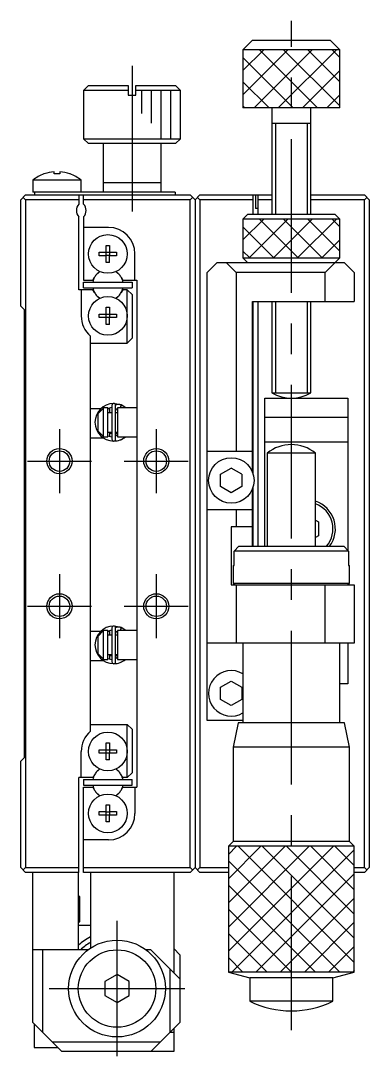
# Model space of a CAD drawing. Extents: x 0 to 412, y -8 to 292.
# Drawn here: x 0 to 36, y 99.3 to 206.3 of the extents above; entities that cross this region are included whole.
import ezdxf

# ---------------------------------------------------------------- set-up
doc = ezdxf.new("R2010")
doc.units = 0
doc.header["$LTSCALE"] = 0.5
doc.linetypes.add('CENTER', pattern=[50.8, 31.75, -6.35, 6.35, -6.35])
for name, color, linetype in [('MSM_CENTER', 1, 'CENTER'), ('MSM_CONTINUOUS', 7, 'CONTINUOUS'), ('MSM_NARROW', 5, 'CONTINUOUS')]:
    doc.layers.add(name, color=color, linetype=linetype)

msp = doc.modelspace()

# ---------------------------------------------------------------- linework, layer by layer
at = {"layer": 'MSM_CENTER'}
for p, q in [((27.95, 102.03), (27.95, 206.33)), ((11.5, 201.68), (11.5, 186.63)), ((4, 164.13), (4, 157.53)), ((14, 164.13), (14, 157.53)), ((0.7, 160.83), (7.3, 160.83)), ((10.7, 160.83), (17.3, 160.83)), ((4, 149.13), (4, 142.53)), ((14, 149.13), (14, 142.53)), ((0.7, 145.83), (7.3, 145.83)), ((10.7, 145.83), (17.3, 145.83)), ((9.95, 99.33), (9.95, 113.33)), ((2.95, 106.33), (16.95, 106.33))]:
    msp.add_line(p, q, dxfattribs=at)
at = {"layer": 'MSM_CONTINUOUS'}
for p, q in [((23.95, 204.33), (22.95, 203.33)), ((32.95, 203.33), (22.95, 203.33)), ((22.95, 203.33), (22.95, 197.33)), ((23.95, 204.33), (31.95, 204.33)), ((32.95, 203.33), (31.95, 204.33)), ((32.95, 197.33), (32.95, 203.33)), ((7, 199.63), (6.5, 199.13)), ((6.5, 199.13), (6.5, 194.13)), ((11.1, 199.13), (6.5, 199.13)), ((7, 199.63), (11.1, 199.63)), ((11.1, 199.63), (11.1, 198.63)), ((11.9, 198.63), (11.9, 199.63)), ((11.9, 199.63), (16, 199.63)), ((16.5, 199.13), (11.9, 199.13)), ((16.5, 199.13), (16, 199.63)), ((16.5, 194.13), (16.5, 199.13)), ((11.1, 198.63), (11.9, 198.63)), ((32.95, 197.33), (22.95, 197.33)), ((25.95, 197.33), (25.95, 186.33)), ((29.95, 186.33), (29.95, 197.33)), ((25.95, 195.73), (29.95, 195.73)), ((6.5, 194.13), (16.5, 194.13)), ((6.5, 194.13), (7, 193.63)), ((16, 193.63), (16.5, 194.13)), ((16, 193.63), (7, 193.63)), ((8.5, 193.63), (8.5, 188.63)), ((14.5, 188.63), (14.5, 193.63)), ((2.43, 190.5), (2.4, 190.5)), ((3.45, 190.5), (3.45, 190.71)), ((4.05, 190.5), (3.45, 190.5)), ((4.05, 190.71), (4.05, 190.5)), ((5.1, 190.5), (5.07, 190.5)), ((6.25, 189.85), (1.25, 189.85)), ((1.25, 189.85), (1.25, 188.63)), ((6.25, 188.63), (6.25, 189.85)), ((8.5, 189.63), (14.5, 189.63)), ((0, 187.83), (0.5, 188.33)), ((0.5, 188.33), (17.5, 188.33)), ((15.95, 188.63), (1.25, 188.63)), ((1.45, 188.33), (1.45, 188.63)), ((6, 188.33), (6, 187.39)), ((6.5, 187.39), (6.5, 188.33)), ((15.95, 188.63), (15.95, 188.33)), ((17.5, 188.33), (18, 187.83)), ((18, 187.83), (18.5, 188.33)), ((18.5, 188.33), (25.95, 188.33)), ((24, 186.33), (24, 188.33)), ((24.25, 188.33), (24.25, 186.93)), ((24.5, 188.33), (24.5, 186.33)), ((29.95, 188.33), (35.5, 188.33)), ((36, 187.83), (35.5, 188.33)), ((0, 176.83), (0, 187.83)), ((0.5, 187.83), (0.25, 188.08)), ((0.5, 187.83), (0.5, 118.83)), ((6, 187.83), (0.5, 187.83)), ((17.5, 187.83), (6.5, 187.83)), ((17.75, 188.08), (17.5, 187.83)), ((17.5, 118.83), (17.5, 187.83)), ((18, 187.83), (18, 118.83)), ((18.5, 187.83), (18.25, 188.08)), ((18.5, 187.83), (18.5, 118.83)), ((24, 187.83), (18.5, 187.83)), ((25.95, 187.83), (24.5, 187.83)), ((35.5, 187.83), (29.95, 187.83)), ((35.75, 188.08), (35.5, 187.83)), ((35.5, 118.83), (35.5, 187.83)), ((36, 187.83), (36, 118.83)), ((23.45, 186.33), (22.95, 185.83)), ((23.45, 186.33), (32.45, 186.33)), ((24.5, 186.93), (24.25, 186.93)), ((32.95, 185.83), (32.45, 186.33)), ((6, 178.53), (6, 186.07)), ((6.5, 186.07), (6.5, 179.53)), ((32.95, 185.83), (22.95, 185.83)), ((22.95, 185.83), (22.95, 181.83)), ((32.95, 181.83), (32.95, 185.83)), ((9.05, 184.98), (6.5, 184.98)), ((8.82, 183.12), (9.18, 183.12)), ((8.82, 182.41), (8.82, 183.12)), ((9.18, 183.12), (9.18, 182.41)), ((8.11, 182.41), (8.82, 182.41)), ((8.11, 182.05), (8.11, 182.41)), ((8.82, 182.05), (8.11, 182.05)), ((8.83, 182.4), (8.82, 182.41)), ((8.83, 182.06), (8.82, 182.05)), ((8.82, 181.35), (8.82, 182.05)), ((8.83, 182.06), (8.83, 182.4)), ((8.83, 182.4), (9.17, 182.4)), ((9.17, 182.06), (8.83, 182.06)), ((9.17, 182.4), (9.18, 182.41)), ((9.17, 182.4), (9.17, 182.06)), ((9.17, 182.06), (9.18, 182.05)), ((9.18, 182.41), (9.89, 182.41)), ((9.89, 182.05), (9.18, 182.05)), ((9.18, 181.35), (9.18, 182.05)), ((9.89, 182.41), (9.89, 182.05)), ((11.8, 179.53), (11.8, 182.23)), ((9.18, 181.35), (8.82, 181.35)), ((19.25, 180.33), (20.25, 181.33)), ((33.45, 181.33), (20.25, 181.33)), ((21.25, 181.33), (22.25, 180.33)), ((22.95, 181.83), (32.95, 181.83)), ((22.95, 181.83), (23.45, 181.33)), ((31.45, 180.33), (32.95, 181.83)), ((33.45, 181.33), (34.45, 180.33)), ((7.46, 179.53), (7.63, 179.83)), ((10.37, 179.83), (10.54, 179.53)), ((19.25, 134.03), (19.25, 180.33)), ((22.25, 180.33), (22.25, 161.83)), ((31.45, 180.33), (22.25, 180.33)), ((31.45, 177.33), (31.45, 180.33)), ((34.45, 180.33), (34.45, 177.33)), ((6.5, 179.53), (7.46, 179.53)), ((6.5, 179.33), (11.5, 179.33)), ((6.5, 178.73), (6.5, 179.33)), ((6.5, 178.73), (11.5, 178.73)), ((10.54, 179.53), (12, 179.53)), ((11.5, 179.33), (11.5, 178.73)), ((12, 179.53), (12, 127.13)), ((7.46, 178.53), (6, 178.53)), ((6.25, 178.53), (6.25, 175.83)), ((7.63, 178.24), (7.46, 178.53)), ((10.54, 178.53), (10.37, 178.24)), ((11, 178.53), (10.54, 178.53)), ((11, 173.03), (11, 178.53)), ((11, 178.53), (11.5, 178.03)), ((11.5, 178.03), (11.5, 173.53)), ((0, 176.83), (0.35, 176.48)), ((8.82, 176.72), (9.18, 176.72)), ((8.82, 176.01), (8.82, 176.72)), ((9.18, 176.72), (9.18, 176.01)), ((23.95, 159.66), (23.95, 177.33)), ((23.95, 177.33), (34.45, 177.33)), ((24, 159.51), (24, 177.33)), ((24.5, 177.33), (24.5, 152.03)), ((25.95, 177.33), (25.95, 167.87)), ((29.95, 167.87), (29.95, 177.33)), ((0.35, 176.48), (0.35, 130.18)), ((8.11, 176.01), (8.82, 176.01)), ((8.11, 175.65), (8.11, 176.01)), ((8.82, 175.65), (8.11, 175.65)), ((8.83, 176), (8.82, 176.01)), ((8.83, 175.66), (8.82, 175.65)), ((8.82, 174.95), (8.82, 175.65)), ((8.83, 175.66), (8.83, 176)), ((8.83, 176), (9.17, 176)), ((9.17, 175.66), (8.83, 175.66)), ((9.17, 176), (9.18, 176.01)), ((9.17, 176), (9.17, 175.66)), ((9.17, 175.66), (9.18, 175.65)), ((9.18, 176.01), (9.89, 176.01)), ((9.89, 175.65), (9.18, 175.65)), ((9.18, 174.95), (9.18, 175.65)), ((9.89, 176.01), (9.89, 175.65)), ((9.18, 174.95), (8.82, 174.95)), ((7.2, 132.91), (7.2, 173.75)), ((11.5, 173.53), (11, 173.03)), ((7.2, 173.03), (11, 173.03)), ((25.2, 152.03), (25.2, 167.33)), ((25.2, 167.33), (33.8, 167.33)), ((25.95, 167.87), (29.95, 167.87)), ((33.8, 167.33), (33.8, 151.6)), ((8.25, 166.23), (7.2, 166.23)), ((8, 165.75), (8.5, 166.28)), ((9, 166.33), (8.5, 166.33)), ((8.5, 166.33), (8.5, 163.33)), ((9, 166.27), (9.41, 166.39)), ((9, 163.33), (9, 166.33)), ((9.2, 166.23), (9, 166.23)), ((9.2, 165.83), (9.2, 166.23)), ((9.41, 166.59), (9.41, 163.09)), ((10.38, 166.62), (9.63, 166.79)), ((9.81, 166.62), (9.8, 166.62)), ((9.8, 163.09), (9.8, 166.59)), ((9.8, 166.03), (9.81, 166.05)), ((9.8, 166.02), (9.8, 166.03)), ((9.8, 166), (9.8, 166.02)), ((9.8, 165.99), (9.8, 166)), ((9.84, 166.63), (9.81, 166.62)), ((9.81, 166.08), (9.82, 166.09)), ((9.81, 166.06), (9.81, 166.08)), ((9.81, 166.05), (9.81, 166.06)), ((9.82, 166.11), (9.83, 166.12)), ((9.82, 166.09), (9.82, 166.11)), ((9.83, 166.12), (9.84, 166.13)), ((9.87, 166.65), (9.84, 166.63)), ((9.84, 166.15), (9.85, 166.16)), ((9.84, 166.13), (9.84, 166.15)), ((9.85, 166.16), (9.86, 166.17)), ((9.86, 166.17), (9.87, 166.18)), ((9.9, 166.66), (9.87, 166.65)), ((9.87, 166.18), (9.88, 166.2)), ((9.88, 166.2), (9.89, 166.21)), ((9.89, 166.21), (9.9, 166.22)), ((9.94, 166.67), (9.9, 166.66)), ((9.9, 166.22), (9.91, 166.23)), ((9.91, 166.23), (9.92, 166.24)), ((9.92, 166.24), (9.94, 166.24)), ((9.97, 166.67), (9.94, 166.67)), ((9.94, 166.24), (9.95, 166.25)), ((9.95, 166.25), (9.96, 166.26)), ((9.96, 166.26), (9.98, 166.27)), ((10, 166.68), (9.97, 166.67)), ((9.98, 166.27), (9.99, 166.27)), ((9.99, 166.27), (10, 166.28)), ((10.04, 166.68), (10, 166.68)), ((12, 166.33), (10, 166.33)), ((10, 166.33), (10, 163.33)), ((10.07, 166.68), (10.04, 166.68)), ((10.11, 166.69), (10.07, 166.68)), ((10.14, 166.68), (10.11, 166.69)), ((10.18, 166.68), (10.14, 166.68)), ((10.21, 166.68), (10.18, 166.68)), ((10.24, 166.67), (10.21, 166.68)), ((10.28, 166.66), (10.24, 166.67)), ((10.28, 166.36), (10.27, 166.34)), ((10.27, 166.34), (10.27, 166.33)), ((10.31, 166.65), (10.28, 166.66)), ((10.38, 166.63), (10.28, 166.33)), ((10.29, 166.38), (10.28, 166.37)), ((10.28, 166.37), (10.28, 166.36)), ((10.3, 166.4), (10.29, 166.38)), ((10.31, 166.42), (10.3, 166.41)), ((10.3, 166.41), (10.3, 166.4)), ((10.34, 166.64), (10.31, 166.65)), ((10.32, 166.44), (10.31, 166.42)), ((10.33, 166.47), (10.32, 166.45)), ((10.32, 166.45), (10.32, 166.44)), ((10.34, 166.48), (10.33, 166.47)), ((10.37, 166.63), (10.34, 166.64)), ((10.35, 166.51), (10.34, 166.5)), ((10.34, 166.5), (10.34, 166.48)), ((10.36, 166.54), (10.35, 166.52)), ((10.35, 166.52), (10.35, 166.51)), ((10.37, 166.57), (10.36, 166.56)), ((10.36, 166.56), (10.36, 166.55)), ((10.36, 166.55), (10.36, 166.54)), ((10.37, 166.63), (10.37, 166.63)), ((10.37, 166.63), (10.37, 166.63)), ((10.37, 166.63), (10.37, 166.62)), ((10.85, 166.33), (10.37, 166.63)), ((10.37, 166.62), (10.38, 166.62)), ((10.38, 166.62), (10.37, 166.61)), ((10.37, 166.61), (10.37, 166.6)), ((10.37, 166.6), (10.37, 166.59)), ((10.37, 166.59), (10.37, 166.58)), ((10.37, 166.58), (10.37, 166.57)), ((10.4, 166.62), (10.38, 166.62)), ((10.38, 166.62), (10.38, 166.62)), ((8, 163.92), (8, 165.75)), ((9.41, 165.83), (9, 165.83)), ((10, 165.83), (9.8, 165.83)), ((33.8, 165.33), (25.2, 165.33)), ((8.5, 163.39), (8, 163.92)), ((9, 163.83), (9.41, 163.83)), ((9.2, 163.34), (9.2, 163.83)), ((9.2, 163.73), (9.41, 163.73)), ((9.8, 163.83), (10, 163.83)), ((9.8, 163.73), (10, 163.73)), ((7.2, 163.23), (8.52, 163.23)), ((8.5, 163.33), (9, 163.33)), ((9.41, 163.3), (9, 163.41)), ((9.8, 163.67), (9.8, 163.69)), ((9.8, 163.69), (9.8, 163.69)), ((9.8, 163.66), (9.8, 163.67)), ((9.81, 163.64), (9.8, 163.66)), ((9.81, 163.63), (9.81, 163.64)), ((9.81, 163.61), (9.81, 163.63)), ((9.82, 163.6), (9.81, 163.61)), ((9.82, 163.58), (9.82, 163.6)), ((9.83, 163.57), (9.82, 163.58)), ((9.83, 163.56), (9.83, 163.57)), ((9.84, 163.54), (9.83, 163.56)), ((9.85, 163.53), (9.84, 163.54)), ((9.86, 163.52), (9.85, 163.53)), ((9.87, 163.51), (9.86, 163.52)), ((9.88, 163.49), (9.87, 163.51)), ((9.89, 163.48), (9.88, 163.49)), ((9.9, 163.47), (9.89, 163.48)), ((9.91, 163.46), (9.9, 163.47)), ((9.92, 163.45), (9.91, 163.46)), ((9.93, 163.44), (9.92, 163.45)), ((9.94, 163.43), (9.93, 163.44)), ((9.96, 163.43), (9.94, 163.43)), ((9.97, 163.42), (9.96, 163.43)), ((9.98, 163.41), (9.97, 163.42)), ((10, 163.41), (9.98, 163.41)), ((10, 163.41), (10, 163.41)), ((10, 163.33), (12, 163.33)), ((10.31, 163.03), (10.31, 163.03)), ((10.31, 163.03), (10.32, 163.03)), ((10.32, 163.03), (10.33, 163.04)), ((10.32, 163.03), (10.32, 163.03)), ((10.32, 163.03), (10.32, 163.03)), ((10.32, 163.03), (10.32, 163.03)), ((10.32, 163.03), (10.32, 163.03)), ((10.33, 163.04), (10.37, 163.05)), ((10.33, 163.04), (10.33, 163.04)), ((10.33, 163.04), (10.33, 163.04)), ((10.33, 163.04), (10.33, 163.04)), ((10.33, 163.04), (10.33, 163.04)), ((10.37, 163.05), (10.37, 163.05)), ((10.37, 163.05), (10.37, 163.05)), ((10.37, 163.05), (10.37, 163.05)), ((25.2, 162.83), (33.8, 162.83)), ((23.95, 161.83), (19.25, 161.83)), ((30.45, 161.65), (25.45, 161.65)), ((25.45, 161.65), (25.45, 152.03)), ((30.45, 152.03), (30.45, 161.65)), ((20.65, 159.47), (21.75, 160.1)), ((20.65, 158.2), (20.65, 159.47)), ((22.85, 159.47), (21.75, 160.1)), ((22.85, 159.47), (22.85, 158.2)), ((21.75, 157.56), (20.65, 158.2)), ((22.85, 158.2), (21.75, 157.56)), ((23.95, 152.03), (23.95, 158.01)), ((24, 152.03), (24, 158.15)), ((19.25, 155.83), (23.95, 155.83)), ((22.25, 155.83), (22.25, 154.03)), ((30.45, 154.73), (30.75, 154.55)), ((30.75, 154.55), (30.75, 153.11)), ((23.95, 154.03), (21.75, 154.03)), ((21.75, 154.03), (21.75, 148.03)), ((30.75, 153.11), (30.45, 152.94)), ((22.03, 151.53), (22.54, 152.03)), ((22.54, 152.03), (33.36, 152.03)), ((33.36, 152.03), (33.87, 151.53)), ((33.87, 151.53), (22.03, 151.53)), ((22.03, 150.03), (22.03, 151.53)), ((33.87, 151.53), (33.87, 150.03)), ((21.95, 150.03), (21.95, 148.23)), ((21.95, 150.03), (22.03, 150.03)), ((33.87, 150.03), (33.95, 150.03)), ((33.95, 148.23), (33.95, 150.03)), ((21.75, 148.03), (34.45, 148.03)), ((21.95, 148.23), (33.95, 148.23)), ((21.95, 148.23), (22.15, 148.03)), ((22.25, 148.03), (22.25, 142.03)), ((31.45, 142.03), (31.45, 148.03)), ((33.75, 148.03), (33.95, 148.23)), ((33.8, 148.08), (33.8, 148.03)), ((34.45, 148.03), (34.45, 142.03)), ((9, 143.27), (9.41, 143.39)), ((9.41, 143.59), (9.41, 140.09)), ((10.4, 143.62), (9.63, 143.79)), ((9.81, 143.62), (9.8, 143.62)), ((9.8, 140.09), (9.8, 143.59)), ((9.84, 143.63), (9.81, 143.62)), ((9.87, 143.65), (9.84, 143.63)), ((9.9, 143.66), (9.87, 143.65)), ((9.94, 143.67), (9.9, 143.66)), ((9.97, 143.67), (9.94, 143.67)), ((10, 143.68), (9.97, 143.67)), ((10.04, 143.68), (10, 143.68)), ((10.07, 143.68), (10.04, 143.68)), ((10.11, 143.69), (10.07, 143.68)), ((10.14, 143.68), (10.11, 143.69)), ((10.18, 143.68), (10.14, 143.68)), ((10.21, 143.68), (10.18, 143.68)), ((10.24, 143.67), (10.21, 143.68)), ((10.28, 143.66), (10.24, 143.67)), ((10.31, 143.65), (10.28, 143.66)), ((10.38, 143.63), (10.28, 143.33)), ((10.29, 143.38), (10.28, 143.37)), ((10.3, 143.4), (10.29, 143.38)), ((10.31, 143.42), (10.3, 143.41)), ((10.3, 143.41), (10.3, 143.4)), ((10.34, 143.64), (10.31, 143.65)), ((10.32, 143.44), (10.31, 143.42)), ((10.33, 143.47), (10.32, 143.45)), ((10.32, 143.45), (10.32, 143.44)), ((10.34, 143.48), (10.33, 143.47)), ((10.37, 143.63), (10.34, 143.64)), ((10.35, 143.51), (10.34, 143.5)), ((10.34, 143.5), (10.34, 143.48)), ((10.36, 143.54), (10.35, 143.52)), ((10.35, 143.52), (10.35, 143.51)), ((10.37, 143.57), (10.36, 143.56)), ((10.36, 143.56), (10.36, 143.55)), ((10.36, 143.55), (10.36, 143.54)), ((10.37, 143.63), (10.37, 143.63)), ((10.37, 143.63), (10.37, 143.63)), ((10.37, 143.63), (10.37, 143.62)), ((10.85, 143.33), (10.37, 143.63)), ((10.37, 143.62), (10.38, 143.62)), ((10.38, 143.62), (10.37, 143.61)), ((10.37, 143.61), (10.37, 143.6)), ((10.37, 143.6), (10.37, 143.59)), ((10.37, 143.59), (10.37, 143.58)), ((10.37, 143.58), (10.37, 143.57)), ((10.38, 143.62), (10.38, 143.62)), ((8.25, 143.23), (7.2, 143.23)), ((8, 142.75), (8.5, 143.28)), ((8, 140.92), (8, 142.75)), ((9, 143.33), (8.5, 143.33)), ((8.5, 143.33), (8.5, 140.33)), ((9, 140.33), (9, 143.33)), ((9.2, 143.23), (9, 143.23)), ((9.41, 142.83), (9, 142.83)), ((9.2, 142.83), (9.2, 143.23)), ((9.8, 143.03), (9.81, 143.05)), ((9.8, 143.02), (9.8, 143.03)), ((9.8, 143), (9.8, 143.02)), ((9.8, 142.99), (9.8, 143)), ((10, 142.83), (9.8, 142.83)), ((9.81, 143.08), (9.82, 143.09)), ((9.81, 143.06), (9.81, 143.08)), ((9.81, 143.05), (9.81, 143.06)), ((9.82, 143.11), (9.83, 143.12)), ((9.82, 143.09), (9.82, 143.11)), ((9.83, 143.12), (9.84, 143.13)), ((9.84, 143.15), (9.85, 143.16)), ((9.84, 143.13), (9.84, 143.15)), ((9.85, 143.16), (9.86, 143.17)), ((9.86, 143.17), (9.87, 143.18)), ((9.87, 143.18), (9.88, 143.2)), ((9.88, 143.2), (9.89, 143.21)), ((9.89, 143.21), (9.9, 143.22)), ((9.9, 143.22), (9.91, 143.23)), ((9.91, 143.23), (9.92, 143.24)), ((9.92, 143.24), (9.94, 143.24)), ((9.94, 143.24), (9.95, 143.25)), ((9.95, 143.25), (9.96, 143.26)), ((9.96, 143.26), (9.98, 143.27)), ((9.98, 143.27), (9.99, 143.27)), ((9.99, 143.27), (10, 143.28)), ((12, 143.33), (10, 143.33)), ((10, 143.33), (10, 140.33)), ((10.28, 143.36), (10.27, 143.34)), ((10.27, 143.34), (10.27, 143.33)), ((10.28, 143.37), (10.28, 143.36)), ((34.45, 142.03), (19.25, 142.03)), ((22.95, 142.03), (22.95, 133.78)), ((32.95, 133.78), (32.95, 142.03)), ((33.8, 142.03), (33.8, 137.83)), ((7.2, 140.23), (8.52, 140.23)), ((8.5, 140.39), (8, 140.92)), ((8.5, 140.33), (9, 140.33)), ((9, 140.83), (9.41, 140.83)), ((9.41, 140.3), (9, 140.41)), ((9.2, 140.34), (9.2, 140.83)), ((9.2, 140.73), (9.41, 140.73)), ((9.8, 140.83), (10, 140.83)), ((9.8, 140.73), (10, 140.73)), ((9.8, 140.67), (9.8, 140.69)), ((9.8, 140.69), (9.8, 140.69)), ((9.8, 140.66), (9.8, 140.67)), ((9.81, 140.64), (9.8, 140.66)), ((9.81, 140.63), (9.81, 140.64)), ((9.81, 140.61), (9.81, 140.63)), ((9.82, 140.6), (9.81, 140.61)), ((9.82, 140.58), (9.82, 140.6)), ((9.83, 140.57), (9.82, 140.58)), ((9.83, 140.56), (9.83, 140.57)), ((9.84, 140.54), (9.83, 140.56)), ((9.85, 140.53), (9.84, 140.54)), ((9.86, 140.52), (9.85, 140.53)), ((9.87, 140.51), (9.86, 140.52)), ((9.88, 140.49), (9.87, 140.51)), ((9.89, 140.48), (9.88, 140.49)), ((9.9, 140.47), (9.89, 140.48)), ((9.91, 140.46), (9.9, 140.47)), ((9.92, 140.45), (9.91, 140.46)), ((9.93, 140.44), (9.92, 140.45)), ((9.94, 140.43), (9.93, 140.44)), ((9.96, 140.43), (9.94, 140.43)), ((9.97, 140.42), (9.96, 140.43)), ((9.98, 140.41), (9.97, 140.42)), ((10, 140.41), (9.98, 140.41)), ((10, 140.41), (10, 140.41)), ((10, 140.33), (12, 140.33)), ((10.31, 140.03), (10.31, 140.03)), ((10.31, 140.03), (10.32, 140.03)), ((10.32, 140.03), (10.33, 140.04)), ((10.32, 140.03), (10.32, 140.03)), ((10.32, 140.03), (10.32, 140.03)), ((10.32, 140.03), (10.32, 140.03)), ((10.32, 140.03), (10.32, 140.03)), ((10.33, 140.04), (10.37, 140.05)), ((10.33, 140.04), (10.33, 140.04)), ((10.33, 140.04), (10.33, 140.04)), ((10.33, 140.04), (10.33, 140.04)), ((10.33, 140.04), (10.33, 140.04)), ((10.37, 140.05), (10.37, 140.05)), ((10.37, 140.05), (10.37, 140.05)), ((10.37, 140.05), (10.37, 140.05)), ((20.65, 137.47), (21.75, 138.1)), ((21.75, 138.1), (22.85, 137.47)), ((20.65, 136.2), (20.65, 137.47)), ((22.85, 137.47), (22.85, 136.2)), ((33.8, 137.83), (32.95, 137.83)), ((21.75, 135.56), (20.65, 136.2)), ((22.85, 136.2), (21.75, 135.56)), ((22.95, 134.03), (19.25, 134.03)), ((22.45, 133.78), (21.95, 131.28)), ((33.45, 133.78), (22.45, 133.78)), ((33.95, 131.28), (33.45, 133.78)), ((7.2, 133.63), (11, 133.63)), ((11, 128.13), (11, 133.63)), ((11, 133.63), (11.5, 133.13)), ((11.5, 133.13), (11.5, 128.63)), ((8.82, 131.72), (9.18, 131.72)), ((8.82, 131.01), (8.82, 131.72)), ((9.18, 131.72), (9.18, 131.01)), ((6.25, 128.13), (6.25, 130.83)), ((8.11, 131.01), (8.82, 131.01)), ((8.11, 130.65), (8.11, 131.01)), ((8.82, 130.65), (8.11, 130.65)), ((8.83, 131), (8.82, 131.01)), ((8.83, 130.66), (8.82, 130.65)), ((8.82, 129.95), (8.82, 130.65)), ((8.83, 130.66), (8.83, 131)), ((8.83, 131), (9.17, 131)), ((9.17, 130.66), (8.83, 130.66)), ((9.17, 131), (9.18, 131.01)), ((9.17, 131), (9.17, 130.66)), ((9.17, 130.66), (9.18, 130.65)), ((9.18, 131.01), (9.89, 131.01)), ((9.89, 130.65), (9.18, 130.65)), ((9.18, 129.95), (9.18, 130.65)), ((9.89, 131.01), (9.89, 130.65)), ((21.95, 131.28), (21.95, 121.53)), ((33.95, 131.28), (21.95, 131.28)), ((33.95, 121.53), (33.95, 131.28)), ((0.35, 130.18), (0, 129.83)), ((0, 118.83), (0, 129.83)), ((9.18, 129.95), (8.82, 129.95)), ((7.63, 128.43), (7.46, 128.13)), ((10.54, 128.13), (10.37, 128.43)), ((11.5, 128.63), (11, 128.13)), ((6, 118.33), (6, 128.13)), ((7.46, 128.13), (6, 128.13)), ((6.5, 127.93), (11.5, 127.93)), ((6.5, 127.93), (6.5, 127.33)), ((6.5, 127.33), (11.5, 127.33)), ((11, 128.13), (10.54, 128.13)), ((11.5, 127.33), (11.5, 127.93)), ((6.5, 118.33), (6.5, 127.13)), ((6.5, 127.13), (7.46, 127.13)), ((7.46, 127.13), (7.63, 126.84)), ((10.37, 126.84), (10.54, 127.13)), ((10.54, 127.13), (12, 127.13)), ((11.8, 127.13), (11.8, 124.43)), ((8.82, 125.32), (9.18, 125.32)), ((8.82, 124.61), (8.82, 125.32)), ((9.18, 125.32), (9.18, 124.61)), ((8.11, 124.61), (8.82, 124.61)), ((8.11, 124.25), (8.11, 124.61)), ((8.82, 124.25), (8.11, 124.25)), ((8.83, 124.6), (8.82, 124.61)), ((8.83, 124.26), (8.82, 124.25)), ((8.82, 123.55), (8.82, 124.25)), ((8.83, 124.26), (8.83, 124.6)), ((8.83, 124.6), (9.17, 124.6)), ((9.17, 124.26), (8.83, 124.26)), ((9.17, 124.6), (9.18, 124.61)), ((9.17, 124.6), (9.17, 124.26)), ((9.17, 124.26), (9.18, 124.25)), ((9.18, 124.61), (9.89, 124.61)), ((9.89, 124.25), (9.18, 124.25)), ((9.18, 123.55), (9.18, 124.25)), ((9.89, 124.61), (9.89, 124.25)), ((9.18, 123.55), (8.82, 123.55)), ((9.05, 121.68), (6.5, 121.68)), ((21.95, 121.53), (21.45, 121.03)), ((21.45, 121.03), (21.45, 108.03)), ((34.45, 121.03), (21.45, 121.03)), ((33.95, 121.53), (21.95, 121.53)), ((34.45, 121.03), (33.95, 121.53)), ((34.45, 108.03), (34.45, 121.03)), ((0.5, 118.33), (0, 118.83)), ((0.25, 118.58), (0.5, 118.83)), ((0.5, 118.83), (6, 118.83)), ((6.5, 118.83), (17.5, 118.83)), ((17.5, 118.83), (17.75, 118.58)), ((18, 118.83), (17.5, 118.33)), ((18.5, 118.33), (18, 118.83)), ((18.25, 118.58), (18.5, 118.83)), ((18.5, 118.83), (21.45, 118.83)), ((34.45, 118.83), (35.5, 118.83)), ((36, 118.83), (35.5, 118.33)), ((35.5, 118.83), (35.75, 118.58)), ((6, 118.33), (0.5, 118.33)), ((1.25, 102.83), (1.25, 118.33)), ((5.95, 118.33), (5.95, 110.33)), ((17.5, 118.33), (6.5, 118.33)), ((7.2, 118.33), (7.2, 110.51)), ((15.8, 118.33), (15.8, 107.98)), ((21.45, 118.33), (18.5, 118.33)), ((35.5, 118.33), (34.45, 118.33)), ((6.1, 115.83), (5.95, 115.83)), ((6.1, 113.23), (6.1, 115.83)), ((5.95, 113.23), (6.1, 113.23)), ((7.2, 112.83), (5.95, 112.83)), ((6.95, 110.33), (1.25, 110.33)), ((2.25, 110.33), (2.25, 101.83)), ((13.45, 110.33), (12.95, 110.33)), ((16.45, 107.33), (13.45, 110.33)), ((16.45, 109.83), (15.8, 110.48)), ((16.45, 109.83), (16.45, 102.83)), ((15.45, 101.83), (15.45, 108.33)), ((9.95, 107.78), (8.7, 107.05)), ((8.7, 107.05), (8.7, 105.61)), ((11.2, 107.05), (9.95, 107.78)), ((11.2, 105.61), (11.2, 107.05)), ((34.45, 108.03), (21.45, 108.03)), ((21.45, 108.03), (23.65, 107.44)), ((32.25, 107.44), (23.65, 107.44)), ((23.65, 107.44), (23.65, 105.03)), ((32.25, 107.44), (34.45, 108.03)), ((32.25, 105.03), (32.25, 107.44)), ((8.7, 105.61), (9.95, 104.89)), ((9.95, 104.89), (11.2, 105.61)), ((32.25, 105.03), (23.65, 105.03)), ((1.25, 102.83), (4.25, 99.83)), ((13.45, 99.83), (16.45, 102.83)), ((1.4, 102.68), (1.4, 100.23)), ((15.45, 101.83), (15.8, 101.83)), ((15.8, 102.18), (15.8, 99.83)), ((3.25, 100.83), (14.45, 100.83)), ((1.4, 100.23), (3.85, 100.23)), ((15.8, 99.83), (4.25, 99.83))]:
    msp.add_line(p, q, dxfattribs=at)
for centre, radius in [((9, 182.23), 2), ((9, 175.83), 2), ((4, 160.83), 1.06), ((14, 160.83), 1.06), ((21.75, 158.83), 2.35), ((4, 145.83), 1.06), ((14, 145.83), 1.06), ((9, 130.83), 2), ((9, 124.43), 2), ((9.95, 106.33), 5), ((9.95, 106.33), 4)]:
    msp.add_circle(centre, radius, dxfattribs=at)
for centre, radius, start, end in [((3.75, 186.73), 4, 109.7246, 128.6822), ((3.75, 186.73), 3.99, 94.3134, 109.2682), ((3.75, 186.73), 3.99, 70.7318, 85.6866), ((3.75, 186.73), 4, 51.3178, 70.2754), ((27, 185.33), 3.2, 109.155, 110.3641), ((6.75, 186.73), 1, 138.5904, 221.4096), ((5.75, 186.73), 1, 318.5904, 41.4096), ((9.05, 182.23), 2.75, 0, 90), ((9, 179.03), 1.59, 150, 169.1069), ((9, 179.03), 1.59, 135, 150), ((9.11, 178.92), 1.75, 121.8865, 135.0044), ((9, 179.03), 1.59, 120.4332, 135), ((9, 179.03), 1.59, 45, 59.5668), ((8.88, 178.92), 1.75, 44.9956, 58.1135), ((9, 179.03), 1.59, 30, 45), ((9, 179.03), 1.59, 10.8931, 30), ((9, 179.03), 1.59, 190.893, 210), ((9, 179.03), 1.59, 330, 349.107), ((9, 179.03), 1.59, 210, 225), ((9.11, 179.15), 1.75, 224.9956, 238.1135), ((9, 179.03), 1.59, 225, 239.5667), ((9, 179.03), 1.59, 300.4333, 315), ((8.88, 179.15), 1.75, 301.8865, 315.0044), ((9, 179.03), 1.59, 315, 330), ((9, 175.83), 2.75, 180, 229.1148), ((27.95, 171.33), 4, 240, 300), ((9.61, 164.84), 1.94, 90.6567, 269.2678), ((9.61, 166.59), 0.195, 0, 180), ((9.61, 163.09), 0.195, 180, 0), ((9.6, 164.85), 1.95, 270.7607, 308.9718), ((27.95, 158.53), 4, 51.3178, 128.6822), ((29.5, 153.83), 3, 323.1301, 71.5386), ((29.5, 153.83), 2.75, 319.1148, 69.7905), ((9.61, 141.84), 1.94, 90.6567, 269.2678), ((9.61, 143.59), 0.195, 0, 180), ((9.6, 141.85), 1.95, 270.7607, 308.9718), ((9.61, 140.09), 0.195, 180, 0), ((21.75, 136.83), 2.35, 59.2936, 300.7064), ((9, 130.83), 2.75, 130.8852, 180), ((9, 127.63), 1.59, 150, 169.107), ((9, 127.63), 1.59, 135, 150), ((9.11, 127.52), 1.75, 121.8865, 135.0044), ((9, 127.63), 1.59, 120.4333, 135), ((9, 127.63), 1.59, 45, 59.5667), ((8.88, 127.52), 1.75, 44.9956, 58.1135), ((9, 127.63), 1.59, 30, 45), ((9, 127.63), 1.59, 10.893, 30), ((9, 127.63), 1.59, 190.8931, 210), ((9, 127.63), 1.59, 330, 349.1069), ((9, 127.63), 1.59, 210, 224.9051), ((9.11, 127.75), 1.75, 224.9095, 238.1135), ((9, 127.63), 1.59, 224.9523, 239.5668), ((9, 127.63), 1.59, 300.4332, 315), ((8.88, 127.75), 1.75, 301.8865, 315.0044), ((9, 127.63), 1.59, 315, 330), ((9.05, 124.43), 2.75, 270, 0), ((9.95, 106.33), 6, 117.2796, 131.8103), ((9.95, 106.33), 5.5, 120, 133.3418), ((27.95, 113.78), 9.75, 243.8162, 296.1838)]:
    msp.add_arc(centre, radius, start, end, dxfattribs=at)
at = {"layer": 'MSM_NARROW'}
for p, q in [((27.6, 203.33), (22.95, 198.68)), ((25.1, 203.33), (22.95, 201.18)), ((30.1, 203.33), (24.1, 197.33)), ((24.65, 203.33), (30.65, 197.33)), ((32.6, 203.33), (26.6, 197.33)), ((27.15, 203.33), (32.95, 197.53)), ((29.65, 203.33), (32.95, 200.03)), ((32.15, 203.33), (32.95, 202.53)), ((22.95, 202.53), (28.15, 197.33)), ((32.95, 201.18), (29.1, 197.33)), ((12.5, 196.73), (12.5, 199.13)), ((13.5, 195.73), (13.5, 199.13)), ((14.5, 194.13), (14.5, 199.13)), ((15.5, 194.13), (15.5, 199.13)), ((22.95, 200.03), (25.65, 197.33)), ((32.95, 198.68), (31.6, 197.33)), ((22.95, 197.53), (23.15, 197.33)), ((26.33, 195.73), (26.33, 186.33)), ((29.57, 195.73), (29.57, 186.33)), ((25.1, 185.83), (22.95, 183.68)), ((27.6, 185.83), (23.6, 181.83)), ((24.65, 185.83), (28.65, 181.83)), ((30.1, 185.83), (26.1, 181.83)), ((27.15, 185.83), (31.15, 181.83)), ((32.6, 185.83), (28.6, 181.83)), ((29.65, 185.83), (32.95, 182.53)), ((32.15, 185.83), (32.95, 185.03)), ((22.95, 185.03), (26.15, 181.83)), ((32.95, 183.68), (31.1, 181.83)), ((22.95, 182.53), (23.65, 181.83)), ((26.33, 177.33), (26.33, 167.87)), ((29.57, 177.33), (29.57, 167.87)), ((32.3, 121.03), (21.45, 110.18)), ((29.8, 121.03), (21.45, 112.68)), ((27.3, 121.03), (21.45, 115.18)), ((24.8, 121.03), (21.45, 117.68)), ((22.3, 121.03), (21.45, 120.18)), ((22.45, 121.03), (34.45, 109.03)), ((24.95, 121.03), (34.45, 111.53)), ((27.45, 121.03), (34.45, 114.03)), ((29.95, 121.03), (34.45, 116.53)), ((32.45, 121.03), (34.45, 119.03)), ((34.45, 120.68), (21.8, 108.03)), ((21.45, 119.53), (32.95, 108.03)), ((34.45, 118.18), (24.3, 108.03)), ((21.45, 117.03), (30.45, 108.03)), ((34.45, 115.68), (26.8, 108.03)), ((21.45, 114.53), (27.95, 108.03)), ((34.45, 113.18), (29.3, 108.03)), ((21.45, 112.03), (25.45, 108.03)), ((34.45, 110.68), (31.8, 108.03)), ((21.45, 109.53), (22.95, 108.03)), ((34.45, 108.18), (34.3, 108.03))]:
    msp.add_line(p, q, dxfattribs=at)
for centre in [(4, 160.83), (14, 160.83), (4, 145.83), (14, 145.83)]:
    msp.add_circle(centre, 1.3, dxfattribs=at)

doc.saveas('drawing.dxf')
